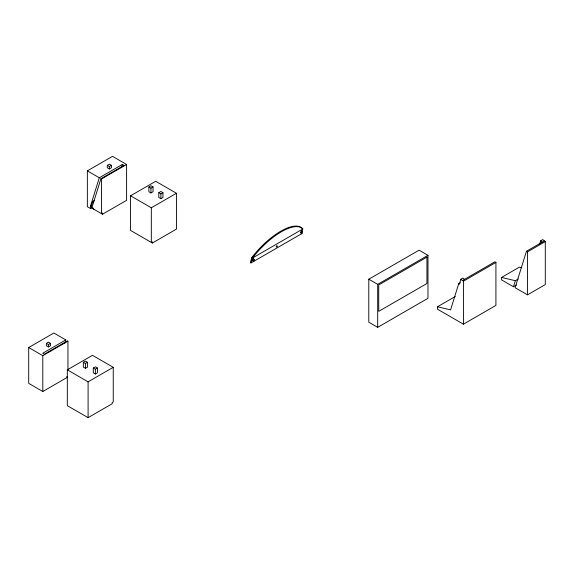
<?xml version="1.0" encoding="UTF-8"?>
<svg xmlns="http://www.w3.org/2000/svg" width="574" height="574" viewBox="0 0 574 574"><rect width="100%" height="100%" fill="white"/><g stroke="black" fill="none" stroke-linecap="round" stroke-linejoin="round"><path stroke-width="0.86" d="M90.534 208.527L87.356 206.69L87.356 170.858L112.497 156.343L126.603 164.487L126.603 200.312L102.495 214.231L91.575 207.924L90.534 208.527L90.534 205.915L99.302 177.761L122.377 164.444L124.006 165.384L100.938 178.701L92.163 206.855L93.792 209.209M91.575 207.924L91.575 205.32L92.787 201.424L94.308 200.548M64.733 343.338L65.802 339.923L53.848 333.02L28.7 347.543L28.7 383.367L42.799 391.511L66.907 377.592L66.907 376.386M121.595 166.955L122.377 164.444M250.982 262.957L252.531 257.999L302.821 228.961L302.225 228.402A44.679 17.148 -47.1 0 0 251.929 257.439L250.386 262.404L250.982 262.957L301.278 233.919L302.821 228.961A44.679 17.148 -47.1 0 0 252.531 257.999L251.929 257.439L253.478 256.549M460.255 282.824L458.726 283.7L450.576 309.867L437.46 306.781L437.46 309.185L463.426 324.174L495.922 305.418L495.922 262.426L494.881 261.823L462.393 280.586L460.9 279.201L462.981 277.995L464.466 279.387M460.9 279.201L459.322 284.259L458.726 283.7M521.788 267.757L519.327 267.175L501.533 277.45L501.533 279.854L513.479 286.756L515.366 280.708L518.308 279.007M544.26 240.98L526.458 251.254L515.108 287.696L527.499 294.849L545.3 284.568L545.3 241.575L542.767 239.595L540.694 240.793L539.639 244.165M276.768 245.894L276.302 246.389M107.302 165.341L109.383 164.142L111.464 165.341L111.464 167.744L109.383 168.943L107.302 167.744L107.302 165.341L109.383 166.539L111.464 165.341M100.938 178.701L101.455 179.002L126.603 164.487M90.534 205.915L91.575 205.32M130.549 195.799L155.698 181.284L176.462 193.273L176.462 229.098L152.354 243.017L130.549 230.425L130.549 195.799L151.321 207.788L176.462 193.273M148.867 186.937L150.948 185.739L153.028 186.937L153.028 191.738L150.948 192.936L148.867 191.738L148.867 186.937L150.948 188.143L153.028 186.937M158.797 192.67L160.878 191.472L162.959 192.67L162.959 197.47L160.878 198.676L158.797 197.47L158.797 192.67L160.878 193.876L162.959 192.67M46.365 343.345L48.446 342.14L50.519 343.345L50.519 345.742L48.446 346.94L46.365 345.742L46.365 343.345L48.446 344.543L50.519 343.345M65.802 339.923L42.727 353.24L44.363 354.18L67.431 340.863L67.947 341.164L67.947 369.577M28.7 347.543L42.799 355.679L67.947 341.164M67.323 369.843L92.471 355.32L113.243 367.31L113.243 401.936L112.203 402.539L112.203 403.737L88.095 417.657L67.323 405.667L67.323 369.843L88.095 381.832L113.243 367.31M83.359 362.302L85.44 361.096L87.513 362.302L87.513 367.102L85.44 368.3L83.359 367.102L83.359 362.302L85.44 363.5L87.513 362.302M93.289 368.034L95.37 366.836L97.444 368.034L97.444 372.835L95.37 374.033L93.289 372.835L93.289 368.034L95.37 369.233L97.444 368.034M368.788 279.208L419.085 250.171L427.982 255.308L427.982 298.301L377.685 327.338L368.788 322.201L368.788 279.208L377.685 284.345L427.982 255.308M462.393 280.586L463.426 281.181L495.922 262.426M526.458 251.254L527.499 251.857L545.3 241.575M437.46 306.781L455.254 296.507M513.479 286.756L516.478 285.027M501.533 277.45L515.366 280.708M87.356 170.858L99.302 177.761M92.787 201.424L93.871 202.055M540.694 240.793L542.186 242.178M527.499 251.857L527.499 294.849M463.426 281.181L463.426 324.174M377.685 284.345L377.685 327.338M160.878 193.876L160.878 198.676M152.354 243.017L152.354 241.819L151.321 242.415L151.321 207.788M150.948 188.143L150.948 192.936M109.383 166.539L109.383 168.943M102.495 214.231L102.495 213.026L101.455 213.628L101.455 179.002M95.37 369.233L95.37 374.033M88.095 381.832L88.095 417.657M85.44 363.5L85.44 368.3M48.446 344.543L48.446 346.94M42.799 355.679L42.799 391.511M300.984 231.315L301.608 230.805L300.984 231.315M301.974 232.24L302.563 231.702L302.003 232.161M252.28 260.696L252.912 260.201L252.28 260.696M253.278 261.622L253.873 261.098L253.278 261.622M276.288 246.827C277.507 247.76 277.823 244.223 276.288 246.827M300.503 232.85L301.099 232.341L300.503 232.85M301.493 233.776L302.125 233.295L301.493 233.776M252.782 259.111L253.399 258.666L252.782 259.111M253.773 260.029L254.375 259.548L253.773 260.029M426.941 257.109L378.725 284.941L378.725 311.338L426.941 283.506L426.941 257.109"/></g></svg>
